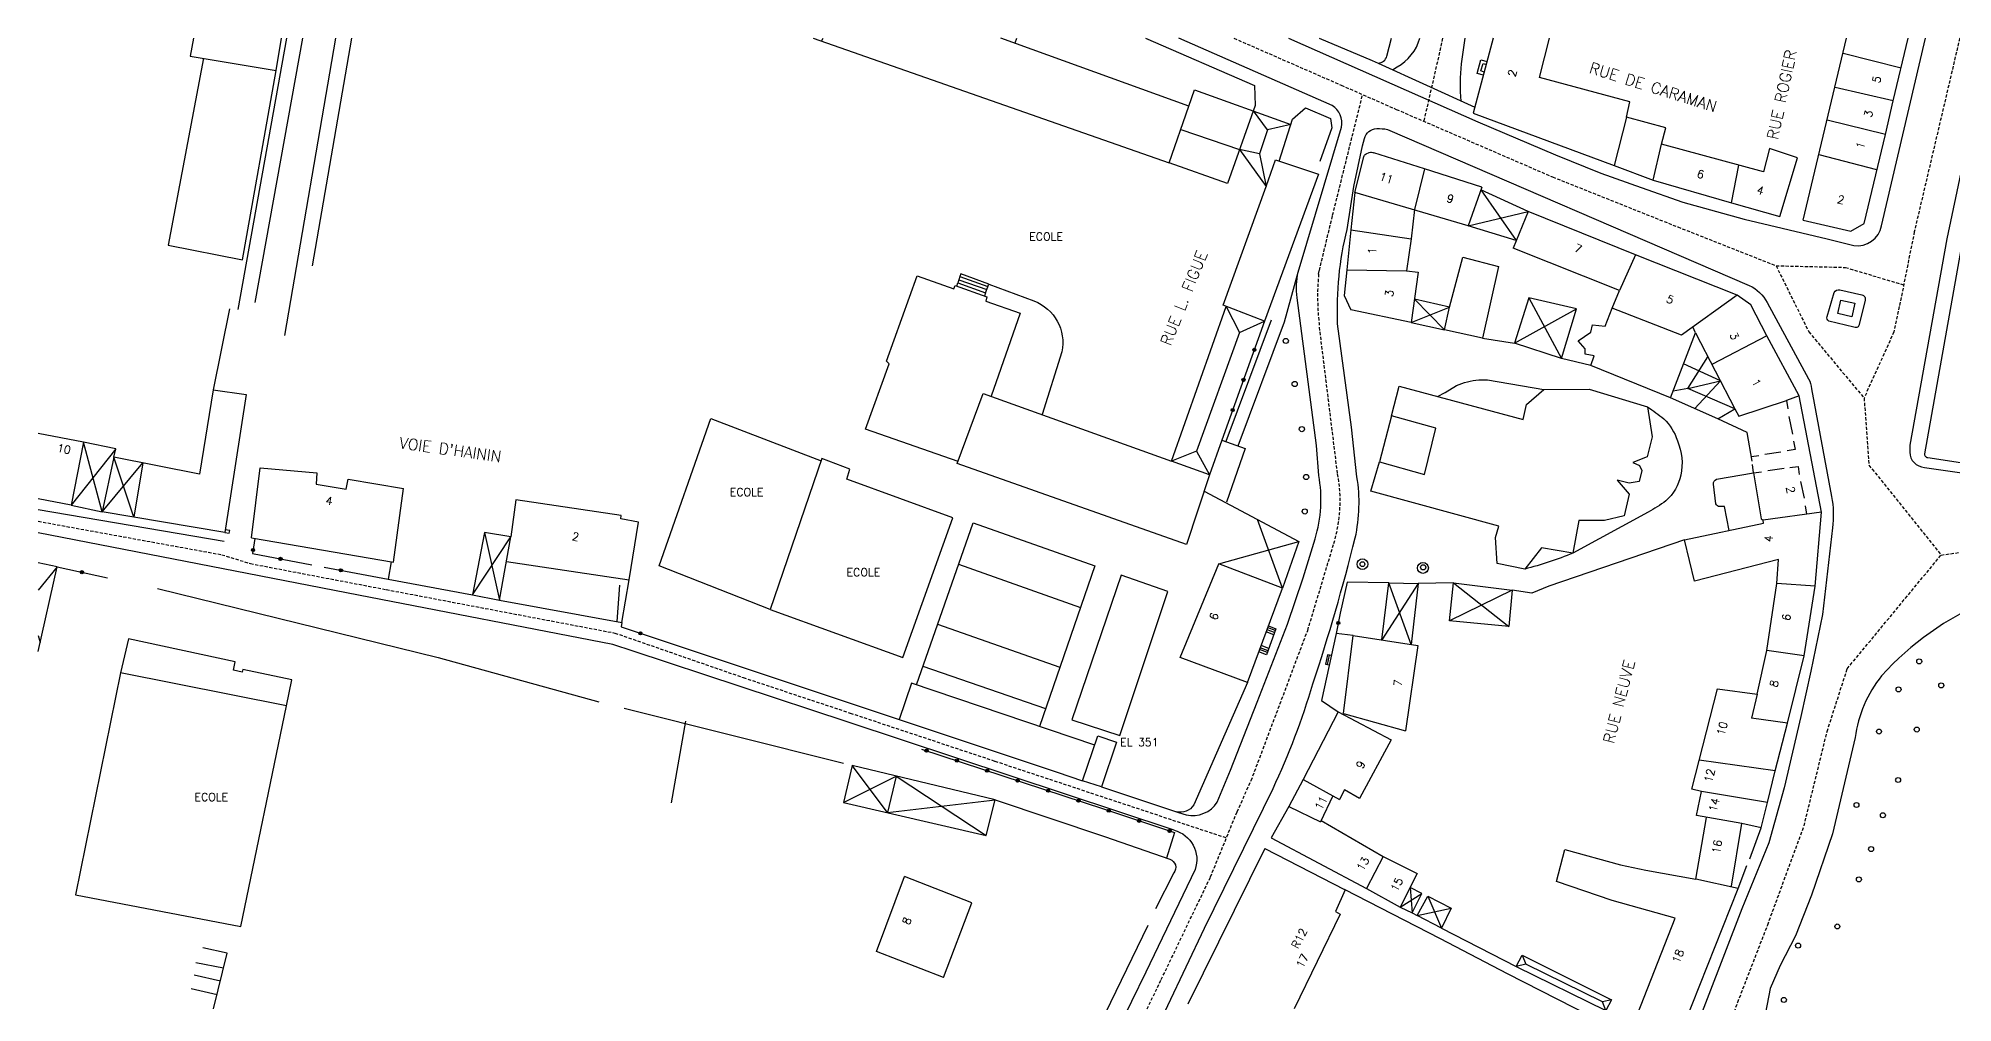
# Model space of a CAD drawing. Header units: millimetres. Extents: x 109000 to 110000, y 124000 to 125001.
# Drawn here: x 109000 to 109299.1, y 124849.3 to 125000 of the extents above; entities that cross this region are included whole.
import ezdxf
from ezdxf.enums import TextEntityAlignment as Align

# ---------------------------------------------------------------- set-up
doc = ezdxf.new("R2010")
doc.units = ezdxf.units.MM
doc.linetypes.add('DASHED', pattern=[0.75, 0.5, -0.25])
doc.layers.get('0').update_dxf_attribs({"linetype": 'CONTINUOUS'})
for name, color, linetype in [('W0001', 6, 'DASHED'), ('W0008', 7, 'CONTINUOUS'), ('W0100', 7, 'CONTINUOUS'), ('W0310', 3, 'CONTINUOUS'), ('W0322', 7, 'CONTINUOUS'), ('W0984', 7, 'CONTINUOUS'), ('W0989', 7, 'CONTINUOUS'), ('W0991', 7, 'CONTINUOUS')]:
    doc.layers.add(name, color=color, linetype=linetype)
doc.styles.get("Standard").update_dxf_attribs({"font": 'romans.shx', "width": 0.85})

# ---------------------------------------------------------------- blocks, each defined once
blk = doc.blocks.new('t322o')
at = {"color": 0, "linetype": 'Continuous'}
for radius in [0.25, 0.15]:
    blk.add_circle((0, 0), radius, dxfattribs=at)

msp = doc.modelspace()

# ---------------------------------------------------------------- linework, layer by layer
at = {"layer": 'W0001'}
for points in [[(109186.81, 125000), (109203.56, 124992.68), (109212.18, 124988.89), (109236.6, 124978.33), (109256.16, 124970.52), (109271.51, 124964.46), (109282.34, 124964.2), (109291.44, 124961.47)], [(109219.42, 125000), (109216.47, 124987.03)], [(109300.2, 125000), (109293.11, 124969.78), (109290.77, 124958.07), (109289.93, 124954.14), (109285.26, 124943.78)], [(109271.51, 124964.46), (109276.63, 124954.13), (109285.26, 124943.78), (109286.03, 124933.29), (109297.3, 124919.25)], [(109000, 124924.53), (109028.66, 124919.31), (109033.15, 124917.92), (109054.37, 124913.86), (109090.09, 124907.07), (109110.14, 124900.11), (109126.86, 124894.56), (109149.46, 124887.05), (109185.64, 124875.06)], [(109297.3, 124919.25), (109323.24, 124922.96), (109344.86, 124924.25), (109372.13, 124924.42), (109426.39, 124924.63), (109445.7, 124923.69), (109459.44, 124921.93), (109500, 124916.06)], [(109216.42, 124750), (109229.37, 124769.82), (109238.08, 124785.89), (109251.2, 124813.97), (109260, 124833.73), (109265.53, 124849.39), (109270.2, 124861.45), (109275.88, 124876.93), (109279.49, 124891.69), (109282.63, 124901.49), (109297.3, 124919.25)]]:
    msp.add_lwpolyline(points, dxfattribs=at)
msp.add_lwpolyline([(109126.94, 124750), (109133.25, 124765.05), (109138.7, 124776.9), (109143.92, 124787.94), (109162.2, 124825.34), (109175.45, 124852.92), (109183.15, 124868.96), (109187.3, 124879.14), (109189.51, 124884.04), (109198.33, 124907.48), (109202.42, 124921.06, 0.1212), (109202.99, 124932.03), (109200.16, 124955, -0.053547), (109200.04, 124963.15), (109200.16, 124963.73), (109202.23, 124972.34), (109206.91, 124991.2)], format="xyb", dxfattribs=at)
at = {"layer": 'W0008'}
for points in [[(109199.5, 124921.81, 0.119214), (109200.06, 124931.7), (109199.71, 124936.36), (109196.68, 124959.47, -0.085666), (109196.85, 124963.47), (109203.63, 124986.09, 0.290931), (109202.16, 124989.52), (109178.22, 125000)], [(109195.34, 125000), (109224.94, 124986.96), (109237.04, 124981.81), (109244.11, 124978.94), (109250.46, 124976.66), (109256.94, 124974.39), (109266.52, 124971.75), (109279.47, 124968.64), (109283.65, 124967.62, 0.397924), (109288.01, 124970.69), (109294.86, 125000)], [(109211.59, 124995.09), (109212.32, 124995.52, 0.198691), (109215.84, 125000)], [(109222.33, 124990.2, -0.048153), (109222.36, 124996.02), (109222.96, 125000)], [(109305.57, 125000), (109301.52, 124984.45), (109298.17, 124968.64), (109292.41, 124936.42), (109292.41, 124935.34, 0.399475), (109294.69, 124932.95), (109318.66, 124929.47), (109322.26, 124928.88), (109372.11, 124929.35), (109416.58, 124929.71), (109426.41, 124929.83), (109437.91, 124929.23), (109445.94, 124928.64), (109460.09, 124926.6), (109500, 124920.37)], [(109167.9, 124830.74), (109182.22, 124860.94), (109192.92, 124882.78, 0.03593), (109199.15, 124899.14, 0.018709), (109205.76, 124921.95, 0.094434), (109206.03, 124931.47), (109205.16, 124939.26), (109203.01, 124955.37, -0.071082), (109204.49, 124970.14), (109205.54, 124976.82), (109206.91, 124983.17), (109207.2, 124984.33, -0.332834), (109209.12, 124985.89, -0.055374), (109210.79, 124985.77), (109267.32, 124961.38, -0.170564), (109270.12, 124958.7), (109276.6, 124946.81, -0.08919), (109277.05, 124945.24), (109280.19, 124928.4, -0.075743), (109280.31, 124923.49), (109278.75, 124909.95), (109276.95, 124901.09), (109275.39, 124894.02), (109272.76, 124882.88), (109270.36, 124874.26), (109266.17, 124863.96), (109258.02, 124842.88)], [(109148.5, 124961.59), (109155.56, 124958.95, -0.370533), (109159.92, 124951.01), (109156.83, 124941.19)], [(109281.48, 124960.67), (109284.93, 124959.91, -0.451992), (109285.42, 124959.02), (109284.46, 124955.12, -0.398547), (109283.66, 124954.84), (109279.74, 124955.82, -0.320001), (109279.49, 124956.52, -0.401716)], [(109279.49, 124956.52), (109280.59, 124960.29, -0.3758), (109281.48, 124960.67, -0.298706)], [(109166.1, 124883.04), (109178.16, 124879.02), (109179.37, 124878.67, 0.317183), (109184.21, 124880.66), (109186.27, 124885.63), (109190.46, 124896.29), (109195.16, 124908.45), (109197.65, 124915.7), (109199.5, 124921.81)], [(109304.41, 124912.07, 0.107864), (109288.01, 124900.4, 0.141165), (109283.88, 124890.72), (109280.31, 124875.7), (109277.07, 124866.12), (109274.55, 124859.77), (109272.16, 124855.1), (109270.6, 124851.5), (109269.87, 124847.71, 0.358709), (109276.23, 124839.41), (109306.2, 124836.29)], [(109188.91, 124899.33), (109180.52, 124880.21, -0.335941), (109177.78, 124879.15, 0.78576)], [(109177.46, 124876.24, -0.442656), (109180.74, 124870.14), (109173.02, 124854.07), (109159.63, 124826.56), (109141.31, 124789.21), (109133.78, 124772.86), (109131.27, 124767.28), (109124.31, 124750)]]:
    msp.add_lwpolyline(points, format="xyb", dxfattribs=at)
for points in [[(109209.34, 124996.12), (109224.45, 124989.23)], [(109187.49, 124936.3), (109194.73, 124955.71), (109196.84, 124963.43)], [(109281.65, 124959.08), (109283.81, 124958.59), (109283.34, 124956.5), (109281.18, 124956.98), (109281.65, 124959.08)], [(109029.06, 124921.37), (109000, 124926.31)], [(109177.46, 124876.24), (109126.4, 124893.19), (109092.95, 124904.24), (109089.77, 124905.27), (109050.04, 124913.01), (109000, 124922.74)], [(109055.13, 124918.18), (109054.69, 124915.49), (109067.84, 124913.04)], [(109072.06, 124912.19), (109091.17, 124908.73)], [(109097.92, 124905.73), (109159.19, 124885.32), (109163.15, 124883.97)], [(109245.16, 124845.83), (109229.56, 124853.8), (109219.07, 124859.27), (109204.1, 124866.97)], [(109219.25, 124860.97), (109230.91, 124854.97)]]:
    msp.add_lwpolyline(points, dxfattribs=at)
at = {"layer": 'W0100'}
for points in [[(109024.27, 125000), (109023.75, 124997.23), (109037.16, 124994.96), (109037.98, 125000)], [(109121.07, 125000), (109176.71, 124980.54), (109179.74, 124989.38), (109150.39, 125000)], [(109122.38, 124999.54), (109122.61, 125000)], [(109152.61, 124999.31), (109152.87, 125000)], [(109172.97, 125000), (109190.03, 124992.62), (109190.15, 124989.49), (109185.78, 124977.3), (109176.71, 124980.54)], [(109200.15, 125000), (109208.38, 124996.52)], [(109227.32, 125000), (109224.19, 124988.29)], [(109248.16, 124987.69), (109248.67, 124990.07), (109234.56, 124993.89), (109236.12, 125000)], [(109275.77, 124971.56), (109282.49, 125000)], [(109289.8, 124990.24), (109292.13, 125000)], [(109025.79, 124996.89), (109020.28, 124967.67), (109031.89, 124965.4), (109037.16, 124994.96)], [(109225.8, 124994.24), (109224.79, 124994.52), (109225.38, 124996.61), (109226.37, 124996.38)], [(109225.93, 124994.72), (109225.39, 124994.89), (109225.74, 124996.05), (109226.25, 124995.92)], [(109291.07, 124995.33), (109282, 124997.6)], [(109289.8, 124990.24), (109280.73, 124992.29)], [(109179.74, 124989.38), (109180.63, 124991.95), (109195.71, 124986.55), (109192.05, 124985.68), (109189.84, 124988.65)], [(109288.61, 124984.97), (109289.8, 124990.24)], [(109193.88, 124980.79), (109195.97, 124987.36), (109197.98, 124989.15), (109201.9, 124987.47), (109202.12, 124986.02), (109200.22, 124980.76)], [(109224.19, 124988.29), (109246.2, 124980.13)], [(109253.59, 124983.45), (109254.27, 124985.99), (109248.16, 124987.69), (109246.2, 124980.13), (109252.32, 124977.84)], [(109288.61, 124984.97), (109279.51, 124987.18)], [(109178.5, 124985.76), (109187.69, 124982.62), (109191.82, 124976.85), (109193.28, 124980.99), (109200, 124978.75), (109191.6, 124955.82), (109185.11, 124958.28), (109191.82, 124976.85)], [(109192.05, 124985.68), (109190.81, 124981.96), (109187.69, 124982.62)], [(109252.32, 124977.84), (109253.59, 124983.45)], [(109274.84, 124981.32), (109270.51, 124982.77), (109269.57, 124979.11), (109253.59, 124983.45)], [(109285.29, 124971.05), (109288.61, 124984.97)], [(109190.81, 124981.96), (109191.82, 124976.85)], [(109216.56, 124979.59), (109208.67, 124982.1)], [(109272.12, 124972.15), (109274.84, 124981.32)], [(109287.28, 124979.42), (109278.22, 124981.77)], [(109216.56, 124979.59), (109215.04, 124973.23)], [(109225.53, 124976.72), (109216.56, 124979.59)], [(109252.32, 124977.84), (109264.56, 124974.27)], [(109264.56, 124974.27), (109265.71, 124980.16)], [(109205.72, 124975.88), (109205.08, 124970.09)], [(109225.53, 124976.72), (109223.38, 124970.72)], [(109232.79, 124972.96), (109225.37, 124976.3), (109230.93, 124968.38), (109223.38, 124970.72), (109232.79, 124972.96)], [(109264.56, 124974.27), (109272.12, 124972.15)], [(109215.04, 124973.23), (109214.5, 124968.66), (109213.78, 124963.64), (109215.57, 124963.46), (109214.5, 124955.58), (109205.08, 124957.55)], [(109232.79, 124972.96), (109230.44, 124967.18)], [(109249.56, 124966.15), (109232.79, 124972.96)], [(109275.77, 124971.56), (109283.17, 124969.86)], [(109205.08, 124970.09), (109204.46, 124963.82)], [(109205.08, 124970.09), (109214.5, 124968.66)], [(109283.17, 124969.86), (109285.29, 124971.05)], [(109220.51, 124958), (109222.57, 124965.79), (109228.13, 124964.36), (109225.62, 124953.16), (109219.7, 124954.42)], [(109256.73, 124953.61), (109245.88, 124957.82), (109247.05, 124960.6), (109230.44, 124967.18)], [(109249.56, 124966.15), (109247.05, 124960.6)], [(109265.43, 124959.88), (109249.56, 124966.15)], [(109143.7, 124933.89), (109129.26, 124938.93), (109132.95, 124949.11), (109132.5, 124949.56), (109137.31, 124962.87), (109143.02, 124960.85), (109143.23, 124961.39), (109148.2, 124959.59), (109148.02, 124958.92), (109153.43, 124957.05), (109148.88, 124944.06)], [(109143.52, 124961.29), (109143.67, 124961.77), (109148.01, 124960.21), (109148.5, 124961.59), (109144.13, 124963.19), (109144, 124962.78), (109148.38, 124961.24)], [(109143.85, 124962.27), (109143.67, 124961.77)], [(109144, 124962.78), (109143.85, 124962.27), (109148.2, 124960.74)], [(109204.46, 124963.82), (109204.01, 124959.79)], [(109204.46, 124963.82), (109213.78, 124963.64)], [(109148.01, 124960.21), (109147.84, 124959.72)], [(109204.01, 124959.79), (109205.08, 124957.55)], [(109237.99, 124949.94), (109240.32, 124957.73), (109232.88, 124959.43), (109230.64, 124952.35), (109240.32, 124957.73)], [(109232.88, 124959.43), (109237.99, 124949.94), (109230.64, 124952.35)], [(109265.43, 124959.88), (109256.73, 124953.61)], [(109267.58, 124958.36), (109265.43, 124959.88)], [(109029.86, 124957.74), (109027.34, 124945.06), (109032.49, 124944.34), (109029.14, 124922.8), (109009.98, 124926.03)], [(109184.93, 124937.2), (109182.98, 124931.77), (109177.05, 124933.9), (109185.57, 124958.1), (109187.68, 124954.03), (109191.6, 124955.82)], [(109214.5, 124955.58), (109219.7, 124954.42), (109220.51, 124958), (109215, 124959.26), (109219.7, 124954.42)], [(109214.5, 124955.58), (109220.51, 124958)], [(109255.03, 124943.84), (109242.56, 124948.86), (109243.1, 124950.38), (109241.67, 124950.65), (109241.67, 124951.46), (109240.59, 124952.71), (109242.56, 124954.06), (109242.83, 124955.22), (109244.81, 124955.04), (109245.88, 124957.82)], [(109270.09, 124953.52), (109267.58, 124958.36)], [(109187.68, 124954.03), (109180.97, 124935.46), (109177.05, 124933.9)], [(109262.41, 124940.55), (109255.03, 124943.84), (109258.92, 124953.97), (109265.08, 124942.1), (109257.72, 124945.28), (109255.42, 124944.85)], [(109258.92, 124953.97), (109258.5, 124954.89)], [(109270.09, 124953.52), (109261.48, 124949.04)], [(109275.11, 124944.11), (109270.09, 124953.52)], [(109225.62, 124953.16), (109230.64, 124952.35)], [(109242.56, 124948.86), (109237.99, 124949.94)], [(109262.81, 124946.48), (109257.06, 124949.13)], [(109257.72, 124945.28), (109260.87, 124950.21)], [(109027.34, 124945.06), (109025.19, 124931.89), (109011.82, 124934.54), (109009.98, 124926.03), (109016.34, 124933.64), (109014.91, 124925.19), (109011.82, 124934.54), (109012.09, 124935.87), (109007.07, 124936.87), (109005.12, 124927.05), (109009.98, 124926.03), (109007.07, 124936.87)], [(109182.98, 124931.77), (109179.4, 124920.92), (109143.58, 124933.56), (109147.61, 124944.52), (109177.05, 124933.9)], [(109211.45, 124940.98), (109212.62, 124945.64), (109231.98, 124940.44), (109232.52, 124942.77), (109235.22, 124945.14), (109242.29, 124945.19), (109251.44, 124942.41), (109252.16, 124937.75), (109251.35, 124934.62), (109249.11, 124933.72), (109250.19, 124933.27), (109250.54, 124932.47), (109250.1, 124930.76), (109248.57, 124930.49), (109246.69, 124930.94), (109248.57, 124928.79), (109247.76, 124925.39), (109244.72, 124924.67), (109240.68, 124924.67), (109239.78, 124919.56), (109234.85, 124920.37), (109232.25, 124917.06), (109227.95, 124917.95), (109227.68, 124921.98), (109228.22, 124923.77), (109208.22, 124929.24), (109209.57, 124933.81), (109216.56, 124931.84), (109218.35, 124939.1), (109211.45, 124940.98), (109209.57, 124933.81)], [(109257.72, 124945.28), (109262.81, 124946.48)], [(109262.81, 124946.48), (109258.81, 124942.16)], [(109267.76, 124933.94), (109267.01, 124938.4), (109262.41, 124940.55), (109265.08, 124942.1), (109265.69, 124940.93), (109273.12, 124943.42), (109273.35, 124942.1)], [(109275.11, 124944.11), (109273.12, 124943.42)], [(109278.61, 124925.93), (109275.11, 124944.11)], [(109114.37, 124910.74), (109097.02, 124917.57), (109105.08, 124940.61), (109122.3, 124933.98)], [(109273.49, 124940.88), (109274.1, 124938.16)], [(109007.07, 124936.87), (109000, 124938.27)], [(109012.09, 124935.87), (109005.12, 124927.05), (109000, 124928.06)], [(109180.97, 124935.46), (109182.98, 124931.77)], [(109184.93, 124937.2), (109188.58, 124935.91), (109185.67, 124927.52)], [(109274.25, 124937.03), (109274.48, 124935.72), (109273.26, 124935.53)], [(109033.33, 124921.93), (109034.67, 124932.89)], [(109034.67, 124932.89), (109043.52, 124932.11), (109043.4, 124930.32), (109048.11, 124929.53), (109048.44, 124931.1), (109057.06, 124929.65)], [(109135.08, 124903.25), (109142.91, 124925.06), (109126.34, 124931.1), (109126.79, 124932.67), (109122.43, 124934.34), (109114.37, 124910.74), (109135.08, 124903.25)], [(109268.8, 124934.78), (109267.65, 124934.59)], [(109267.99, 124932.08), (109267.81, 124933.42)], [(109272.23, 124935.34), (109269.78, 124934.97)], [(109270.2, 124932.48), (109272.79, 124932.81)], [(109273.68, 124932.95), (109274.95, 124933.09), (109275.14, 124931.82)], [(109055.49, 124918.13), (109057.06, 124929.65)], [(109267.99, 124932.08), (109269.22, 124932.25)], [(109275.33, 124930.74), (109275.89, 124928.16)], [(109091.09, 124925.44), (109074.63, 124927.86), (109073.84, 124922.12)], [(109182.14, 124929.22), (109196.97, 124921.37), (109194.4, 124914.1), (109190.47, 124924.81)], [(109276.08, 124926.94), (109276.27, 124925.62)], [(109073.15, 124918.24), (109092.3, 124915.38), (109093.77, 124924.39), (109091, 124924.93)], [(109091, 124924.93), (109091.09, 124925.44)], [(109137.19, 124898.96), (109146.04, 124924.28), (109165.07, 124917.57), (109156.41, 124892.48)], [(109270.09, 124904.33), (109271.62, 124914.82), (109271.88, 124918.58), (109258.79, 124915.17), (109257.18, 124921.62), (109269.55, 124924.22), (109269.5, 124924.72)], [(109269.16, 124924.92), (109269.5, 124924.72)], [(109278.61, 124925.93), (109269.5, 124924.72)], [(109277.62, 124914.37), (109278.61, 124925.93)], [(109029.14, 124922.8), (109029.84, 124922.67), (109029.91, 124923.08), (109029.2, 124923.19)], [(109033.33, 124921.93), (109055.49, 124918.13)], [(109067.84, 124913.04), (109072.06, 124912.19), (109073.84, 124922.12), (109069.72, 124922.77), (109067.84, 124913.04), (109073.84, 124922.12)], [(109069.72, 124922.77), (109072.06, 124912.19)], [(109184.44, 124917.9), (109196.97, 124921.37)], [(109257.18, 124921.62), (109236.02, 124914.37), (109233.33, 124913.29), (109230.28, 124913.74)], [(109000, 124904.19), (109002.97, 124917.42), (109000, 124918.02)], [(109002.97, 124917.42), (109000, 124913.74)], [(109143.79, 124917.83), (109162.82, 124911.04)], [(109178.39, 124903.25), (109184.44, 124917.9)], [(109194.4, 124914.1), (109184.44, 124917.9)], [(109091.17, 124908.73), (109092.3, 124915.38)], [(109168.99, 124891.06), (109176.49, 124913.54), (109169.21, 124916.11), (109161.49, 124893.52), (109168.99, 124891.06)], [(109211, 124914.91), (109204.5, 124915), (109203.42, 124910.19)], [(109215.57, 124914.82), (109214.5, 124905.28), (109211, 124914.91), (109215.57, 124914.82), (109209.91, 124905.98), (109211, 124914.91)], [(109221.13, 124914.91), (109215.57, 124914.82)], [(109230.28, 124913.74), (109229.74, 124908.1), (109220.51, 124908.99), (109221.13, 124914.91), (109230.28, 124913.74), (109220.51, 124908.99)], [(109221.13, 124914.91), (109229.74, 124908.1)], [(109277.62, 124914.37), (109271.62, 124914.82)], [(109188.91, 124899.33), (109194.4, 124914.1)], [(109275.92, 124903.53), (109277.62, 124914.37)], [(109140.51, 124908.45), (109159.6, 124901.72)], [(109000, 124906.7), (109000.31, 124905.6)], [(109038.78, 124895.69), (109039.62, 124899.76), (109031.98, 124901.35), (109031.88, 124900.97), (109030.48, 124901.26), (109030.76, 124902.57), (109014.07, 124906.14), (109012.87, 124900.87)], [(109192.2, 124908.18), (109193.37, 124907.73), (109191.92, 124903.67), (109190.69, 124904.12)], [(109193.04, 124906.81), (109191.86, 124907.25)], [(109193.17, 124907.15), (109191.98, 124907.59)], [(109193.28, 124907.46), (109192.1, 124907.9)], [(109205.44, 124906.66), (109202.78, 124906.99), (109200.51, 124896.54), (109203.11, 124894.75)], [(109203.92, 124894.48), (109205.44, 124906.66)], [(109205.44, 124906.66), (109215.52, 124905.12)], [(109188.91, 124899.33), (109178.39, 124903.25)], [(109192.05, 124904.02), (109190.82, 124904.47)], [(109192.15, 124904.31), (109190.93, 124904.77)], [(109192.28, 124904.66), (109191.06, 124905.11)], [(109202.03, 124903.56), (109201.43, 124903.68), (109201.13, 124902.19), (109201.71, 124902.08)], [(109201.42, 124902.14), (109201.73, 124903.62)], [(109215.52, 124905.12), (109213.6, 124891.79)], [(109259.06, 124878.53), (109259.87, 124882.29), (109258.34, 124882.65), (109262.38, 124898.33), (109268.57, 124897.52), (109270.09, 124904.33)], [(109275.92, 124903.53), (109270.09, 124904.33)], [(109273.32, 124892.96), (109275.92, 124903.53)], [(109031.66, 124861.19), (109038.78, 124895.69), (109012.87, 124900.87), (109005.83, 124866.18), (109031.66, 124861.19)], [(109138.22, 124901.9), (109157.38, 124895.3)], [(109165.05, 124889.57), (109136.42, 124899.22), (109134.52, 124893.54)], [(109268.57, 124897.52), (109267.67, 124893.76)], [(109203.11, 124894.75), (109197.64, 124884.18)], [(109203.11, 124894.75), (109211.36, 124890.36)], [(109203.92, 124894.48), (109213.6, 124891.79)], [(109273.32, 124892.96), (109267.67, 124893.76)], [(109163.15, 124883.97), (109165.55, 124891.03), (109168.47, 124890), (109166.1, 124883.04), (109163.15, 124883.97)], [(109271.35, 124885.52), (109273.32, 124892.96)], [(109211.36, 124890.36), (109206.43, 124881.22), (109204.1, 124882.56), (109203.29, 124881.04)], [(109125.79, 124880.61), (109148.09, 124875.43), (109149.48, 124880.98), (109127.18, 124886.35), (109125.79, 124880.61), (109134.01, 124884.7), (109132.69, 124879.01), (109127.18, 124886.35)], [(109134.01, 124884.7), (109148.09, 124875.43)], [(109271.35, 124885.52), (109259.52, 124887.22)], [(109270.18, 124880.59), (109271.35, 124885.52)], [(109197.64, 124884.18), (109195.4, 124879.96)], [(109197.64, 124884.18), (109203.29, 124881.04)], [(109202.25, 124881.62), (109200.33, 124877.55)], [(109270.18, 124880.59), (109259.87, 124882.29)], [(109132.69, 124879.01), (109149.48, 124880.98)], [(109195.4, 124879.96), (109192.62, 124875.04)], [(109195.4, 124879.96), (109200.33, 124877.55)], [(109266.15, 124877.28), (109259.06, 124878.53)], [(109269.19, 124876.65), (109270.18, 124880.59)], [(109200.43, 124877.75), (109210.1, 124872.17)], [(109258.97, 124868.59), (109260.63, 124878.25)], [(109264.53, 124867.51), (109266.15, 124877.28)], [(109269.19, 124876.65), (109266.15, 124877.28)], [(109267.4, 124871.81), (109269.19, 124876.65)], [(109191.63, 124873.42), (109179.62, 124849.05)], [(109191.63, 124873.42), (109204.1, 124866.97)], [(109192.62, 124875.04), (109207.5, 124867.15)], [(109249.31, 124846.05), (109255.74, 124862.49), (109245.88, 124865.27), (109237.18, 124868.23), (109238.53, 124873.24), (109247.23, 124870.83), (109251.17, 124870.02), (109258.97, 124868.59)], [(109210.1, 124872.17), (109207.5, 124867.15)], [(109210.1, 124872.17), (109215.45, 124869.51)], [(109265.61, 124867.15), (109266.95, 124870.74)], [(109130.97, 124857.3), (109135.32, 124869.05)], [(109145.87, 124864.89), (109135.32, 124869.05)], [(109204.17, 124866.94), (109202.66, 124863.57), (109203.38, 124863.12), (109196.21, 124848.34)], [(109207.5, 124867.15), (109212.78, 124864.21)], [(109215.45, 124869.51), (109212.78, 124864.21)], [(109212.78, 124864.21), (109216.19, 124866.39), (109214.35, 124867.32), (109214.66, 124863.37), (109216.19, 124866.39)], [(109256.01, 124842.96), (109265.61, 124867.15)], [(109265.61, 124867.15), (109258.97, 124868.59)], [(109141.43, 124853.23), (109145.87, 124864.89)], [(109212.78, 124864.21), (109214.66, 124863.37)], [(109215.45, 124862.93), (109217.09, 124865.94), (109220.75, 124864.06), (109219.25, 124860.97), (109215.45, 124862.93), (109220.75, 124864.06)], [(109217.09, 124865.94), (109219.25, 124860.97)], [(109173.36, 124861.37), (109149.11, 124811.33), (109131.16, 124774.71)], [(109214.66, 124863.37), (109215.45, 124862.93)], [(109027.4, 124848.33), (109029.53, 124857.03), (109025.73, 124857.86)], [(109028.96, 124854.72), (109024.62, 124855.55)], [(109141.43, 124853.23), (109130.97, 124857.3)], [(109230.91, 124854.97), (109231.82, 124856.72), (109245.82, 124849.77), (109244.9, 124848.07), (109244.4, 124849.46), (109232.39, 124855.33), (109230.91, 124854.97), (109244.9, 124848.07)], [(109231.82, 124856.72), (109232.39, 124855.33)], [(109028.46, 124852.67), (109024.35, 124853.6)], [(109027.94, 124850.55), (109023.88, 124851.48)], [(109245.82, 124849.77), (109244.4, 124849.46)]]:
    msp.add_lwpolyline(points, dxfattribs=at)
for points in [[(109208.38, 124996.52), (109209.34, 124996.12, 0.334262), (109210.7, 124997.21), (109211.45, 125000)], [(109223.38, 124970.72), (109205.72, 124975.88), (109207.09, 124981.5, -0.232044), (109207.45, 124981.93), (109207.96, 124982.15, -0.239007), (109208.67, 124982.1, -0.191393)], [(109306.14, 124975.34), (109302.09, 124976.23), (109301.2, 124971.37), (109310.68, 124969.67), (109305.97, 124942.13), (109328.2, 124939.1), (109327.77, 124930.32), (109322.02, 124930.32), (109295.23, 124934.44, -0.42924), (109294.78, 124935.09), (109301.2, 124971.37)], [(109218.62, 124944.02), (109219.79, 124944.65), (109221.58, 124945.73, -0.083693), (109225.08, 124946.62), (109226.42, 124946.62), (109235.22, 124945.14)], [(109251.44, 124942.41, -0.006393), (109253.99, 124940.55, -0.11653), (109256.1, 124937.12, -0.150194), (109256.64, 124931.73, -0.151618), (109254.31, 124927.72, -0.033962), (109251.51, 124925.95), (109239.78, 124919.56, -0.034756), (109232.25, 124917.06, -2.986621)], [(109264.17, 124923.09), (109263.46, 124926.82), (109262.73, 124926.82, -0.328457), (109262.12, 124927.27), (109261.74, 124930.35, -0.348248), (109262.19, 124931.09), (109267.99, 124932.08), (109269.16, 124924.92)], [(109149.48, 124880.98), (109166.6, 124875.25), (109176.79, 124871.73, -0.509701), (109177.43, 124869.6), (109174.56, 124863.96)]]:
    msp.add_lwpolyline(points, format="xyb", dxfattribs=at)
for centre, radius in [((109194.91, 124952.71), 0.405), ((109196.3, 124945.98), 0.405), ((109197.42, 124938.93), 0.405), ((109198.09, 124931.44), 0.405), ((109197.87, 124926.07), 0.405), ((109206.89, 124917.83), 0.841), ((109206.89, 124917.83), 0.373), ((109216.34, 124917.24), 0.85), ((109216.38, 124917.34), 0.406), ((109216.93, 124916.69), 0.0406), ((109293.87, 124902.63), 0.391), ((109290.65, 124898.26), 0.391), ((109297.32, 124898.88), 0.391), ((109287.59, 124891.68), 0.391), ((109293.49, 124891.99), 0.391), ((109290.58, 124884.1), 0.391), ((109284.07, 124880.2), 0.391), ((109288.2, 124878.59), 0.391), ((109286.36, 124873.31), 0.391), ((109284.45, 124868.57), 0.391), ((109281.08, 124861.22), 0.391), ((109274.95, 124858.23), 0.391), ((109272.73, 124849.74), 0.391)]:
    msp.add_circle(centre, radius, dxfattribs=at)
at = {"layer": 'W0310'}
for points in [[(109038.76, 125000), (109031.17, 124957.62)], [(109041.29, 125000), (109033.81, 124958.7)], [(109046.46, 125000), (109038.48, 124953.55)], [(109048.95, 125000), (109042.79, 124964.44)], [(109192.61, 124955.93), (109185.54, 124936.99)], [(109090.42, 124908.87), (109090.86, 124914.55)], [(109018.61, 124914), (109062.48, 124903.27), (109087.56, 124896.33)], [(109091.54, 124895.32), (109125.79, 124886.72)], [(109098.95, 124880.52), (109101.17, 124893.28)]]:
    msp.add_lwpolyline(points, dxfattribs=at)
at = {"layer": 'W0322'}
for points in [[(109191.6, 124955.82), (109184.93, 124937.2)], [(109033.83, 124921.84), (109033.46, 124919.5), (109042.74, 124917.7)], [(109002.97, 124917.42), (109010.83, 124915.67)], [(109044.66, 124917.37), (109054.69, 124915.49)], [(109091.17, 124908.73), (109091.07, 124908.05), (109097.92, 124905.73)], [(109203.42, 124910.19), (109202.78, 124906.99)], [(109138, 124888.94), (109166.42, 124879.59), (109177.53, 124875.89), (109176.26, 124871.91)]]:
    msp.add_lwpolyline(points, dxfattribs=at)

# ---------------------------------------------------------------- block references
for p, rotation in [((109189.99, 124951.32), 250.283002616479), ((109188.3, 124946.62), 250.283002616479), ((109186.62, 124941.91), 250.283002616479), ((109033.55, 124920.04), 260.9035427713832), ((109037.83, 124918.65), 349.0712716538029), ((109006.8, 124916.57), 347.4082438700961), ((109047.28, 124916.87), 349.1508944701767), ((109203.11, 124908.63), 258.6809303277839), ((109094.07, 124907.03), 341.3258923536634), ((109138.76, 124888.69), 341.8010199862327), ((109143.51, 124887.13), 341.8010199862327), ((109148.26, 124885.56), 341.8010199862327), ((109153.01, 124884), 341.8010199862327), ((109157.76, 124882.44), 341.8010199862327), ((109162.51, 124880.88), 341.8010199862327), ((109167.26, 124879.31), 341.5768972593822), ((109172, 124877.73), 341.5768972593822), ((109176.75, 124876.15), 341.5768972593822)]:
    msp.add_blockref('t322o', p, dxfattribs=dict(at, rotation=rotation))

# ---------------------------------------------------------------- texts
at = {"layer": 'W0984'}
msp.add_text('EL 351', height=1.25, dxfattribs=at).set_placement((109172.03, 124890.01), align=Align.MIDDLE)
at = {"layer": 'W0989'}
for s, rotation, p in [('RUE DE CARAMAN', 342.5042, (109252.31, 124992.37)), ('RUE ROGIER', 78.0158, (109272.39, 124991.19)), ('RUE L. FIGUE', 68.1458, (109178.98, 124959.41)), ("VOIE D'HAININ", 352.0358, (109064.38, 124935.72)), ('RUE NEUVE', 75.5201, (109246.98, 124896.35))]:
    msp.add_text(s, height=1.75, rotation=rotation, dxfattribs=at).set_placement(p, align=Align.MIDDLE)
at = {"layer": 'W0991'}
for s, rotation, p in [('2', 74.9037, (109230.31, 124994.57)), ('5', 75.9545, (109287.23, 124993.57)), ('3', 77.2672, (109285.95, 124988.2)), ('1', 74.2811, (109284.7, 124983.28)), ('11', 342.3636, (109210.64, 124978.16)), ('6', 343.7504, (109259.71, 124978.77)), ('9', 342.2691, (109220.6, 124974.93)), ('4', 344.3203, (109269.06, 124976.23)), ('2', 347.0621, (109281.64, 124974.78)), ('1', 84.2847, (109208.4, 124966.78)), ('7', 337.8989, (109240.59, 124967.14)), ('3', 83.6546, (109211.09, 124960.15)), ('5', 338.4384, (109254.96, 124959.19)), ('3', 297.427, (109265.01, 124953.47)), ('1', 298.0922, (109268.46, 124946.19)), ('10', 348.7865, (109004.01, 124935.83)), ('2', 281.0499, (109273.8, 124929.43)), ('4', 350.2629, (109045.46, 124927.72)), ('2', 349.7268, (109083.96, 124922.12)), ('4', 84.5978, (109270.36, 124921.8)), ('6', 69.6216, (109183.69, 124909.68)), ('6', 81.0687, (109273.14, 124909.53)), ('7', 82.8691, (109212.44, 124899.25)), ('8', 76.1815, (109271.2, 124899.17)), ('10', 75.1428, (109263.1, 124892.15)), ('9', 62.644, (109206.61, 124886.5)), ('12', 76.6908, (109261.12, 124884.8)), ('11', 61.9711, (109200.42, 124880.5)), ('14', 75.9526, (109261.84, 124880.23)), ('16', 80.6153, (109262.29, 124873.69)), ('13', 60.5725, (109206.97, 124871.01)), ('15', 62.6029, (109212.26, 124867.78)), ('8', 69.1324, (109135.71, 124862.09)), ('R12', 61.9883, (109197.01, 124859.36)), ('17', 63.7542, (109197.5, 124855.83)), ('18', 68.3655, (109256.19, 124856.58))]:
    msp.add_text(s, height=1.25, rotation=rotation, dxfattribs=at).set_placement(p, align=Align.MIDDLE)
for p in [(109157.46, 124969.02), (109110.67, 124929.09), (109128.92, 124916.56), (109027.03, 124881.44)]:
    msp.add_text('ECOLE', height=1.25, dxfattribs=at).set_placement(p, align=Align.MIDDLE)

doc.saveas('drawing.dxf')
